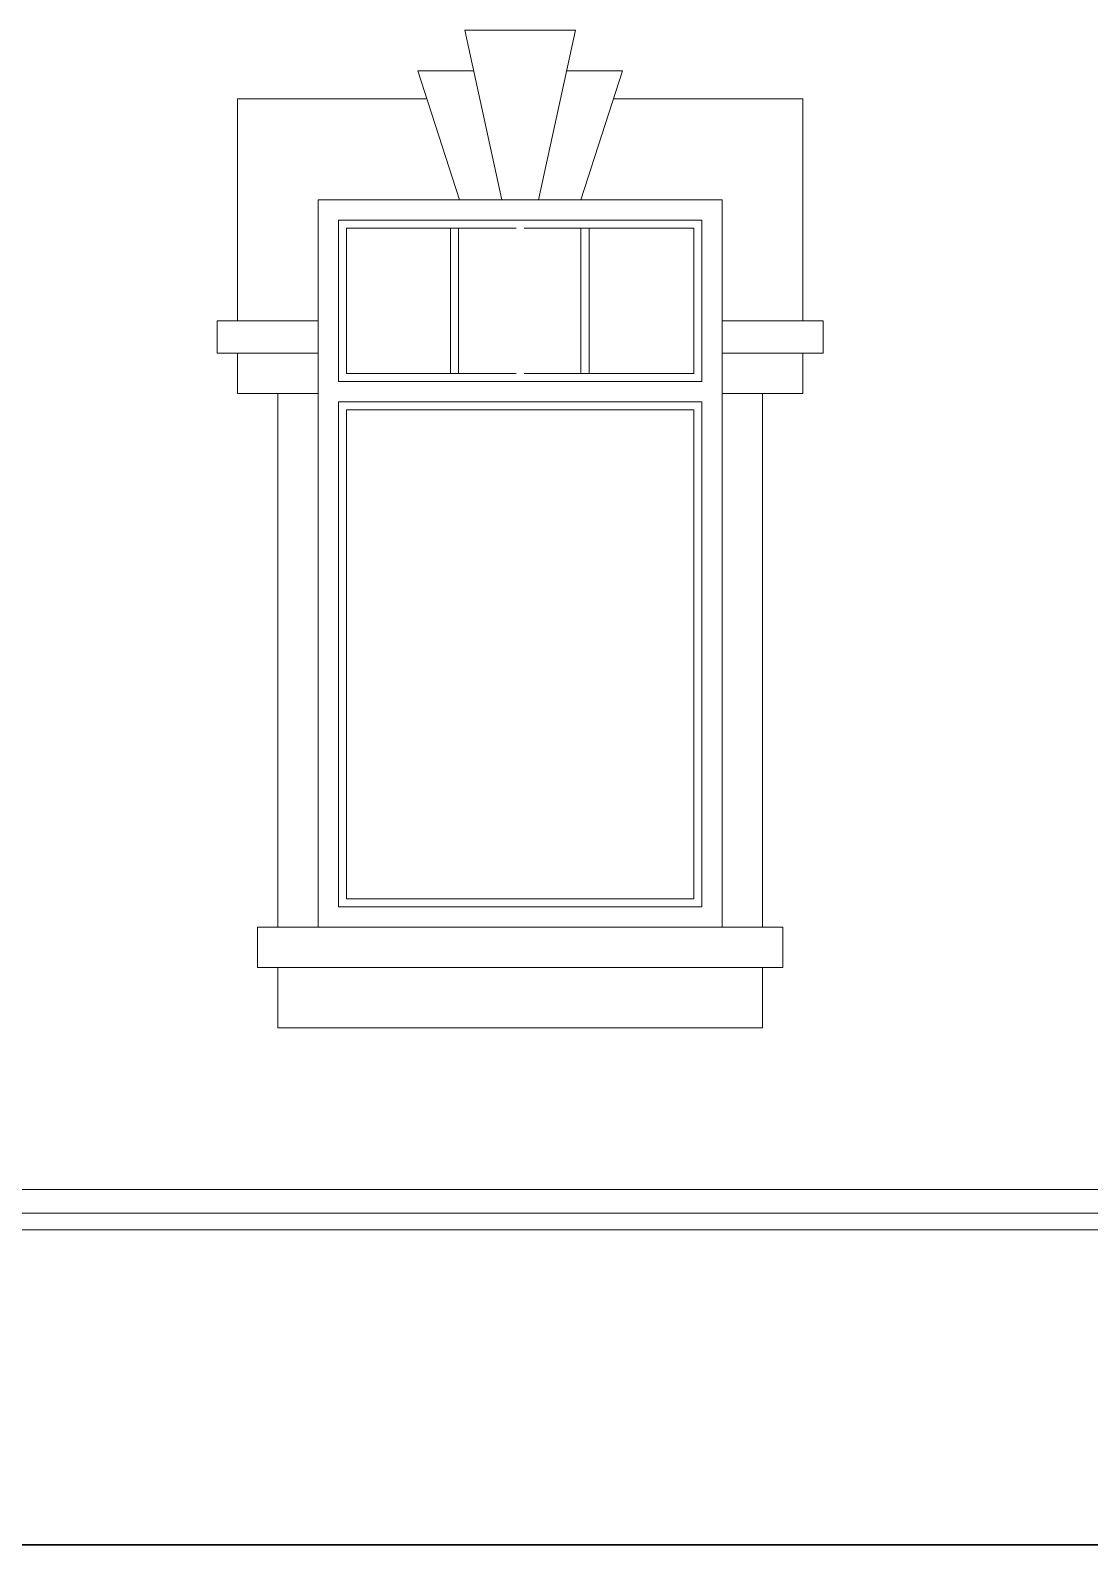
# Model space of a CAD drawing. Header units: millimetres. Extents: x 574812 to 785403, y 231698 to 285481.
# Drawn here: x 727769 to 730391, y 269263 to 273012 of the extents above; entities that cross this region are included whole.
import ezdxf

# ---------------------------------------------------------------- set-up
doc = ezdxf.new("R2010")
doc.units = ezdxf.units.MM
doc.layers.add('WALL-outdoor', color=14, linetype='Continuous', lineweight=30)
doc.layers.add('Баллюстрада', color=7, linetype='Continuous', lineweight=5)

msp = doc.modelspace()

# ---------------------------------------------------------------- linework, layer by layer
at = {"layer": 'WALL-outdoor', "lineweight": 9}
for p, q in [((728936.1, 272592.4), (728844.3, 273012.4)), ((729118.5, 273012.4), (728844.3, 273012.4)), ((729026.7, 272592.4), (729118.5, 273012.4)), ((728831.4, 272592.4), (728728, 272912.4)), ((728866.2, 272912.4), (728728, 272912.4)), ((729234.7, 272912.4), (729096.6, 272912.4)), ((729131.4, 272592.4), (729234.7, 272912.4)), ((728281.4, 272292.9), (728281.4, 272842.4)), ((728750.7, 272842.4), (728281.4, 272842.4)), ((729681.4, 272842.4), (729212.1, 272842.4)), ((729681.4, 272292.9), (729681.4, 272842.4)), ((728481.4, 272592.4), (728481.4, 270792.4)), ((729481.4, 272592.4), (728481.4, 272592.4)), ((728481.4, 272592.4), (728481.4, 270792.4)), ((729481.4, 272592.4), (728481.4, 272592.4)), ((728481.4, 272592.4), (728481.4, 270792.4)), ((729481.4, 272592.4), (728481.4, 272592.4)), ((728481.4, 272592.4), (728481.4, 270792.4)), ((729131.4, 272592.4), (728831.4, 272592.4)), ((729481.4, 272592.4), (729481.4, 270792.4)), ((729481.4, 272592.4), (729481.4, 270792.4)), ((729481.4, 272592.4), (729481.4, 270792.4)), ((729431.4, 272542.4), (728531.4, 272542.4)), ((728531.4, 272142.9), (728531.4, 272542.4)), ((729431.4, 272542.4), (729431.4, 272142.9)), ((728551.4, 272522.4), (728971.4, 272522.4)), ((728551.4, 272162.9), (728551.4, 272522.4)), ((728808.9, 272522.4), (728808.9, 272162.9)), ((728828.9, 272522.4), (728828.9, 272162.9)), ((728991.4, 272522.4), (729411.4, 272522.4)), ((729131.9, 272522.4), (729131.9, 272162.9)), ((729151.9, 272522.4), (729151.9, 272162.9)), ((729411.4, 272162.9), (729411.4, 272522.4)), ((728231.4, 272212.9), (728231.4, 272292.9)), ((728481.4, 272292.9), (728231.4, 272292.9)), ((729481.4, 272292.9), (729731.4, 272292.9)), ((729731.4, 272212.9), (729731.4, 272292.9)), ((728481.4, 272212.9), (728231.4, 272212.9)), ((728281.4, 272113), (728281.4, 272212.9)), ((729481.4, 272212.9), (729731.4, 272212.9)), ((729681.4, 272113), (729681.4, 272212.9)), ((728971.4, 272162.9), (728551.4, 272162.9)), ((729411.4, 272162.9), (728991.4, 272162.9)), ((728531.4, 272142.9), (729431.4, 272142.9)), ((728281.4, 272113), (728481.4, 272113)), ((728381.4, 270792.4), (728381.4, 272113)), ((728531.4, 270842.4), (728531.4, 272092.9)), ((728531.4, 272092.9), (729431.4, 272092.9)), ((729431.4, 272092.9), (729431.4, 270842.4)), ((729681.4, 272113), (729481.4, 272113)), ((729581.4, 270792.4), (729581.4, 272113)), ((728551.4, 270862.4), (728551.4, 272072.9)), ((728551.4, 272072.9), (729411.4, 272072.9)), ((729411.4, 270862.4), (729411.4, 272072.9)), ((729431.4, 271692.4), (729431.4, 272063)), ((728551.4, 270862.4), (729411.4, 270862.4)), ((729431.4, 270842.4), (728531.4, 270842.4)), ((728331.4, 270792.4), (728331.4, 270692.4)), ((729631.4, 270792.4), (728331.4, 270792.4)), ((729481.4, 270792.4), (728481.4, 270792.4)), ((729481.4, 270792.4), (728481.4, 270792.4)), ((729481.4, 270792.4), (728481.4, 270792.4)), ((729631.4, 270792.4), (729631.4, 270692.4)), ((728331.4, 270692.4), (729631.4, 270692.4)), ((728381.4, 270542.4), (728381.4, 270692.4)), ((728381.4, 270692.4), (728381.4, 270542.4)), ((729581.4, 270542.4), (729581.4, 270692.4)), ((729581.4, 270692.4), (729581.4, 270542.4)), ((728381.4, 270542.4), (729581.4, 270542.4)), ((712975.8, 270142.4), (733164.7, 270142.4)), ((712975.8, 270084.2), (733164.7, 270084.2)), ((712975.8, 270084.2), (733164.7, 270084.2)), ((712989.3, 270042.4), (733151.2, 270042.4))]:
    msp.add_line(p, q, dxfattribs=at)
at = {"layer": 'Баллюстрада', "lineweight": 30}
msp.add_line((704255.3, 269263.1), (742255.3, 269263.1), dxfattribs=at)

doc.saveas('drawing.dxf')
